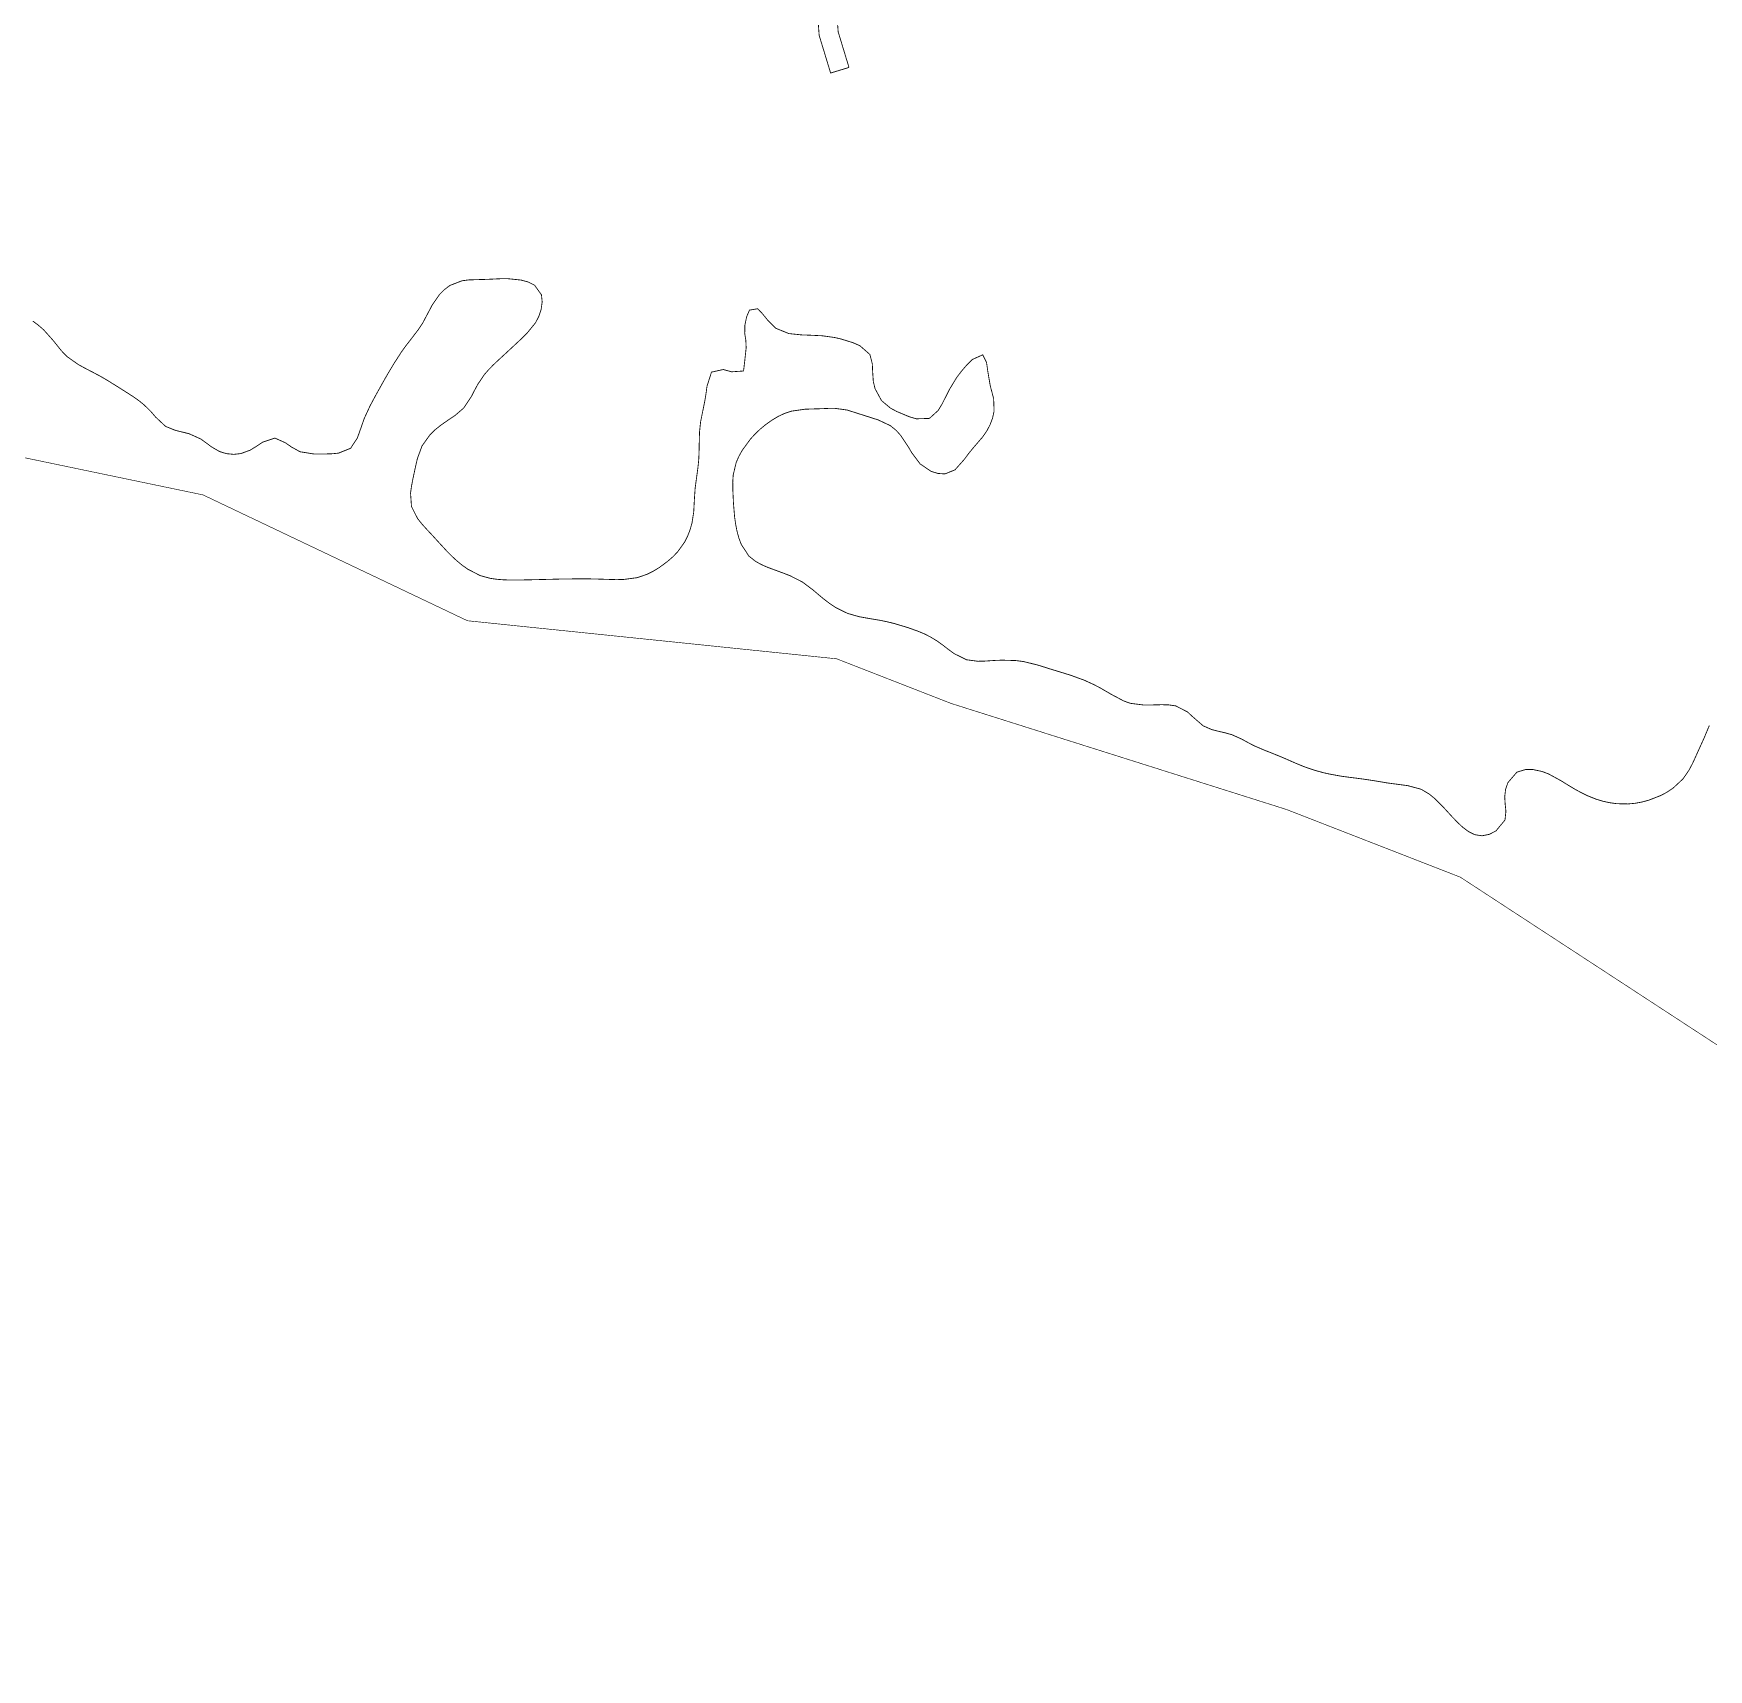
# Model space of a CAD drawing. Extents: x 205150 to 206910, y 4858726 to 4860849.
# Drawn here: x 206049.1 to 206411.2, y 4858737.3 to 4859091 of the extents above; entities that cross this region are included whole.
import ezdxf

# ---------------------------------------------------------------- set-up
doc = ezdxf.new("R2010")
doc.units = 0
doc.header["$LTSCALE"] = 1.5
doc.header["$MEASUREMENT"] = 0
doc.linetypes.add('PHANTOMX2', pattern=[5, 2.5, -0.5, 0.5, -0.5, 0.5, -0.5])
for name, color, linetype in [('HD-CURSO-PERENE', 170, 'CONTINUOUS'), ('LM-LIM-SETOR-FISCAL', 7, 'CONTINUOUS'), ('SV-RUA-NAO-PAV-S-GUIA-C-GUIA', 7, 'CONTINUOUS')]:
    doc.layers.add(name, color=color, linetype=linetype)
doc.linetypes.add('Limite', pattern='A,20,-3,[130,ltypeshp.shx,S=6.35,R=0,X=0,Y=0],-3,20', length=46)

msp = doc.modelspace()

# ---------------------------------------------------------------- linework, layer by layer
at = {"layer": 'HD-CURSO-PERENE', "const_width": 0.18, "flags": 128}
msp.add_lwpolyline([(206411.43, 4858941.38), (206410.27, 4858938.62), (206409.03, 4858935.89), (206408.35, 4858934.38), (206407.71, 4858933), (206407, 4858931.68), (206405.75, 4858929.86), (206403.56, 4858927.82), (206402.3, 4858926.98), (206400.95, 4858926.26), (206398.32, 4858925.23), (206396.85, 4858924.84), (206395.37, 4858924.57), (206393.88, 4858924.43), (206391.41, 4858924.48), (206389.91, 4858924.69), (206388.44, 4858925.01), (206386.99, 4858925.44), (206384.95, 4858926.26), (206383.61, 4858926.93), (206382.29, 4858927.66), (206381, 4858928.43), (206379.34, 4858929.46), (206376.72, 4858930.89), (206375.29, 4858931.44), (206373.32, 4858931.86), (206371.75, 4858931.88), (206369.82, 4858931.3), (206367.88, 4858929.04), (206367.37, 4858927.52), (206367.19, 4858925.96), (206367.29, 4858924.38), (206367.45, 4858922.86), (206367.25, 4858920.95), (206365.29, 4858918.59), (206363.84, 4858917.85), (206362.29, 4858917.54), (206360.73, 4858917.78), (206359.37, 4858918.44), (206358.11, 4858919.39), (206356.96, 4858920.47), (206355.79, 4858921.69), (206353.78, 4858923.88), (206352.06, 4858925.59), (206350.88, 4858926.56), (206349.12, 4858927.6), (206346.25, 4858928.38), (206344.74, 4858928.58), (206341.85, 4858928.96), (206338.9, 4858929.46), (206336.41, 4858929.83), (206333.43, 4858930.21), (206331.94, 4858930.41), (206329.6, 4858930.83), (206328.13, 4858931.15), (206326.68, 4858931.54), (206325.24, 4858931.98), (206323.83, 4858932.48), (206321.97, 4858933.24), (206319.22, 4858934.45), (206316.77, 4858935.45), (206315.37, 4858935.99), (206312.94, 4858937.04), (206311.61, 4858937.74), (206310.29, 4858938.46), (206308.22, 4858939.39), (206306.76, 4858939.8), (206305.27, 4858940.14), (206303.81, 4858940.52), (206301.99, 4858941.32), (206299.7, 4858943.3), (206298.59, 4858944.33), (206296.07, 4858945.62), (206294.58, 4858945.84), (206293.03, 4858945.88), (206290.68, 4858945.82), (206289.16, 4858945.81), (206286.24, 4858946.18), (206284.8, 4858946.7), (206282.13, 4858948.12), (206279.68, 4858949.54), (206278.35, 4858950.23), (206276.26, 4858951.19), (206273.45, 4858952.21), (206272.02, 4858952.66), (206270.58, 4858953.1), (206269.14, 4858953.54), (206267.49, 4858954.06), (206266.05, 4858954.5), (206263.15, 4858955.21), (206261.49, 4858955.42), (206258.5, 4858955.51), (206256.98, 4858955.45), (206254.82, 4858955.31), (206253.29, 4858955.27), (206250.81, 4858955.6), (206248.2, 4858956.9), (206246.96, 4858957.79), (206245.74, 4858958.74), (206244.49, 4858959.64), (206243.06, 4858960.51), (206241.72, 4858961.19), (206240.33, 4858961.77), (206238.12, 4858962.56), (206235.25, 4858963.42), (206233.79, 4858963.78), (206232.32, 4858964.09), (206230.56, 4858964.39), (206229.07, 4858964.64), (206227.59, 4858964.91), (206225.13, 4858965.61), (206222.46, 4858966.94), (206221.2, 4858967.79), (206219.99, 4858968.71), (206218.82, 4858969.68), (206217.68, 4858970.66), (206215.34, 4858972.41), (206212.7, 4858973.75), (206211.3, 4858974.3), (206209.86, 4858974.83), (206207.95, 4858975.53), (206206.54, 4858976.14), (206205.22, 4858976.87), (206203.77, 4858978.03), (206202.15, 4858980.49), (206201.61, 4858981.92), (206201.2, 4858983.43), (206200.91, 4858984.96), (206200.68, 4858986.57), (206200.44, 4858989.54), (206200.3, 4858992.52), (206200.29, 4858994.03), (206200.39, 4858995.53), (206201.01, 4858998.16), (206201.6, 4858999.54), (206202.34, 4859000.87), (206204.1, 4859003.28), (206205.11, 4859004.39), (206206.2, 4859005.43), (206207.36, 4859006.39), (206208.76, 4859007.39), (206210.06, 4859008.17), (206211.42, 4859008.82), (206212.94, 4859009.33), (206215.88, 4859009.75), (206217.39, 4859009.81), (206218.91, 4859009.85), (206220.9, 4859009.93), (206222.4, 4859009.94), (206225.04, 4859009.58), (206227.91, 4859008.66), (206230.24, 4859007.92), (206231.69, 4859007.46), (206234.38, 4859006.2), (206235.61, 4859005.19), (206236.62, 4859004.07), (206238.24, 4859001.63), (206239.01, 4859000.33), (206240.8, 4858997.94), (206243.12, 4858996.35), (206244.65, 4858995.87), (206246.17, 4858995.77), (206248.34, 4858996.65), (206250.38, 4858998.95), (206251.33, 4859000.23), (206252.33, 4859001.45), (206254.27, 4859003.7), (206255.19, 4859005.01), (206255.91, 4859006.37), (206256.46, 4859007.83), (206256.79, 4859009.31), (206256.7, 4859012.02), (206255.95, 4859014.88), (206255.41, 4859018.11), (206255.16, 4859019.86), (206254.34, 4859021.52), (206252.12, 4859020.52), (206250.81, 4859019.22), (206249.73, 4859017.96), (206248.72, 4859016.63), (206247.21, 4859014.15), (206246.25, 4859012.27), (206245.53, 4859010.85), (206244.7, 4859009.48), (206242.81, 4859007.77), (206239.97, 4859007.68), (206238.41, 4859008.15), (206235.73, 4859009.27), (206234.39, 4859009.99), (206232.46, 4859011.61), (206231.05, 4859014.21), (206230.68, 4859015.73), (206230.53, 4859017.99), (206230.47, 4859019.55), (206229.94, 4859021.59), (206227.77, 4859023.49), (206226.29, 4859024.13), (206223.75, 4859024.93), (206222.29, 4859025.26), (206219.68, 4859025.63), (206216.69, 4859025.77), (206215.18, 4859025.82), (206212.41, 4859026.11), (206209.61, 4859027.25), (206207.87, 4859028.97), (206206.73, 4859030.38), (206205.69, 4859031.48), (206203.91, 4859031.18), (206203.29, 4859029.74), (206202.92, 4859027.93), (206202.88, 4859026.15), (206203.12, 4859024.64), (206203.19, 4859023.01), (206202.86, 4859019.99), (206202.63, 4859018.02), (206200.05, 4859017.84), (206198.24, 4859018.34), (206195.69, 4859017.77), (206194.72, 4859014.7), (206194.49, 4859012.97), (206194.21, 4859011.32), (206193.9, 4859009.82), (206193.34, 4859007.03), (206193.1, 4859004.75), (206193.03, 4859001.75), (206193, 4859000.22), (206192.93, 4858998.7), (206192.76, 4858997.13), (206192.56, 4858995.64), (206192.16, 4858992.67), (206192.01, 4858990.52), (206191.85, 4858987.52), (206191.49, 4858985.21), (206191.08, 4858983.74), (206190.54, 4858982.33), (206189.85, 4858980.98), (206188.38, 4858978.93), (206187.34, 4858977.85), (206186.2, 4858976.86), (206184.4, 4858975.53), (206183.1, 4858974.74), (206181.75, 4858974.07), (206179.63, 4858973.34), (206176.68, 4858972.95), (206175.17, 4858972.92), (206173.65, 4858972.96), (206170.77, 4858973.05), (206169.27, 4858973.08), (206166.28, 4858973.08), (206164.38, 4858973.06), (206162.88, 4858973.04), (206161.38, 4858973), (206158.49, 4858972.93), (206155.49, 4858972.86), (206153.98, 4858972.84), (206152.41, 4858972.83), (206150.88, 4858972.87), (206149.37, 4858972.98), (206147.88, 4858973.19), (206145.67, 4858973.8), (206143.01, 4858975.17), (206141.77, 4858976.05), (206140.6, 4858977.02), (206139.49, 4858978.05), (206138.36, 4858979.2), (206136.35, 4858981.39), (206135.32, 4858982.52), (206134.14, 4858983.78), (206133.09, 4858984.94), (206132.14, 4858986.14), (206130.83, 4858988.73), (206130.63, 4858991.64), (206130.84, 4858993.15), (206131.14, 4858994.69), (206131.76, 4858997.58), (206132.1, 4858999.06), (206133.11, 4859001.82), (206134.85, 4859004.25), (206135.94, 4859005.31), (206137.14, 4859006.28), (206138.99, 4859007.56), (206140.25, 4859008.41), (206142.12, 4859010.01), (206143.76, 4859012.47), (206144.46, 4859013.82), (206145.18, 4859015.16), (206146.53, 4859017.17), (206147.51, 4859018.3), (206148.57, 4859019.38), (206149.66, 4859020.41), (206151.15, 4859021.78), (206152.25, 4859022.8), (206154.44, 4859024.84), (206155.75, 4859026.12), (206157.64, 4859028.43), (206158.36, 4859029.81), (206158.87, 4859031.37), (206159.09, 4859032.97), (206158.93, 4859034.49), (206157.44, 4859036.57), (206156.08, 4859037.25), (206154.52, 4859037.68), (206151.66, 4859037.97), (206150.16, 4859037.97), (206147.21, 4859037.83), (206144.75, 4859037.76), (206143.23, 4859037.71), (206141.74, 4859037.52), (206139.14, 4859036.51), (206137.93, 4859035.6), (206136.85, 4859034.5), (206135.32, 4859032.29), (206134.62, 4859030.96), (206133.22, 4859028.32), (206132.37, 4859027.04), (206130.54, 4859024.65), (206129.61, 4859023.46), (206128.68, 4859022.16), (206127.05, 4859019.64), (206125.79, 4859017.54), (206125.04, 4859016.24), (206124.31, 4859014.93), (206123.28, 4859013.09), (206121.88, 4859010.49), (206120.62, 4859007.76), (206119.66, 4859005.02), (206119.13, 4859003.53), (206117.67, 4859001.31), (206115.05, 4859000.26), (206113.46, 4859000.11), (206111.83, 4859000.08), (206109.67, 4859000.09), (206106.75, 4859000.56), (206104.88, 4859001.59), (206103.56, 4859002.51), (206101.29, 4859003.52), (206098.7, 4859002.65), (206097.35, 4859001.76), (206095.94, 4859000.9), (206093.92, 4859000.16), (206092.37, 4859000), (206090.84, 4859000.15), (206089.39, 4859000.59), (206087.69, 4859001.55), (206086.48, 4859002.45), (206085.26, 4859003.33), (206082.77, 4859004.45), (206081.29, 4859004.82), (206079.8, 4859005.18), (206077.66, 4859006.05), (206075.5, 4859008.07), (206074.5, 4859009.24), (206073.01, 4859010.71), (206071.84, 4859011.65), (206070.61, 4859012.51), (206069.35, 4859013.32), (206067.4, 4859014.56), (206064.85, 4859016.14), (206063.55, 4859016.89), (206061.47, 4859017.99), (206060.12, 4859018.69), (206058.79, 4859019.42), (206056.37, 4859021.13), (206055.19, 4859022.34), (206053.31, 4859024.68), (206051.31, 4859026.92), (206050.17, 4859027.91), (206048.96, 4859028.81)], dxfattribs=at)
at = {"layer": 'LM-LIM-SETOR-FISCAL', "linetype": 'Limite', "ltscale": 0.1, "const_width": 0.13, "flags": 128}
msp.add_lwpolyline([(205319.29, 4860270.52), (205308.71, 4860256.67), (205305.78, 4860258.84), (205287.54, 4860237.69), (205276.64, 4860225.85), (205246.75, 4860195.21), (205217.93, 4860166.62), (205205.07, 4860154.22), (205154.16, 4860103.62), (205198.33, 4860053.28), (205217.33, 4860073.87), (205228.31, 4860086.13), (205238.29, 4860095.9), (205249.21, 4860104.33), (205257.45, 4860109.18), (205264.02, 4860112.21), (205279.18, 4860117.77), (205286.26, 4860119.79), (205298.64, 4860121.61), (205309.27, 4860122.88), (205318.87, 4860123.38), (205330.48, 4860123.39), (205348.91, 4860120.43), (205359.29, 4860117.56), (205368.87, 4860113.52), (205387.79, 4860104.36), (205416.55, 4860084.92), (205427.35, 4860072.78), (205437.08, 4860059.62), (205479.77, 4859996.22), (205490.09, 4859981.19), (205507.28, 4859955.95), (205301.82, 4859758.53), (205304.27, 4859754.35), (205308.51, 4859743.48), (205314.17, 4859730.07), (205319.34, 4859714.73), (205318.69, 4859702.13), (205317.26, 4859690.64), (205315.74, 4859682.13), (205314.47, 4859670.89), (205312.89, 4859663.45), (205309.4, 4859652.21), (205307.5, 4859644.78), (205307.82, 4859635.75), (205310.04, 4859627.84), (205314.31, 4859618.34), (205319.85, 4859606.63), (205326.97, 4859596.97), (205332.19, 4859589.73), (205339.8, 4859581.22), (205346.76, 4859572.51), (205354, 4859559.81), (205353.39, 4859552.98), (205353.27, 4859547.01), (205355.22, 4859540.43), (205360.95, 4859533.08), (205371.88, 4859519.43), (205377.63, 4859512.44), (205385.79, 4859503.96), (205396.46, 4859500.67), (205404.7, 4859492.02), (205412.93, 4859478.57), (205420.22, 4859461.9), (205423.63, 4859449.31), (205425.2, 4859433.83), (205427.41, 4859417.81), (205434.87, 4859380.22), (205437.8, 4859372.3), (205447.24, 4859361.81), (205453.54, 4859349.48), (205459.05, 4859329.54), (205466.92, 4859311.43), (205476.36, 4859294.25), (205487.12, 4859281.65), (205492.89, 4859272.47), (205496.57, 4859259.35), (205503.39, 4859250.69), (205510.74, 4859242.04), (205513.88, 4859233.64), (205518.87, 4859225.77), (205525.3, 4859218.82), (205532.12, 4859213.83), (205535.79, 4859207.8), (205538.94, 4859201.5), (205542.88, 4859195.99), (205547.34, 4859189.96), (205548.12, 4859187.59), (205557.31, 4859181.03), (205563.87, 4859170.28), (205572.52, 4859159), (205575.67, 4859152.83), (205573.49, 4859146.26), (205574.41, 4859107.72), (205574.1, 4859102.45), (205570.43, 4859091.7), (205564.13, 4859081.46), (205558.88, 4859071.49), (205553.9, 4859063.1), (205553.9, 4859053.65), (205550.78, 4858995.23), (205582.12, 4858999.84), (205643.48, 4859000.72), (205662.02, 4859003.54), (205723.44, 4859017.98), (205780.86, 4859021.75), (205796.46, 4859023.04), (205822.25, 4859018.37), (205884.61, 4859012.81), (205949.14, 4859010.7), (206010.04, 4859007.01), (206085.77, 4858991.23), (206142.93, 4858964.03), (206222.76, 4858955.8), (206247.48, 4858946.16), (206320.03, 4858923.22), (206357.59, 4858908.6), (206441.35, 4858853.88), (206472.45, 4858825.54), (206535.38, 4858773.37), (206582.46, 4858737.4), (206654.71, 4858791.02), (206678.45, 4858818.8), (206712.51, 4858857.69), (206744.07, 4858897.64), (206751.69, 4858909.49), (206759.23, 4858922.23), (206766.2, 4858935.79), (206774.68, 4858954.45), (206780.86, 4858969.77), (206787.32, 4858989.53), (206795.67, 4859017.91), (206801.34, 4859037.45), (206804.81, 4859048.55), (206810.21, 4859067.25), (206818.72, 4859096.7), (206836.07, 4859155.15), (206846.57, 4859191.69), (206849.26, 4859199.97), (206857.1, 4859228.87), (206879.44, 4859306.63), (206888.86, 4859339.28), (206892.9, 4859355.31), (206898.05, 4859377.14), (206902.33, 4859396.65), (206903.66, 4859403.73), (206904.19, 4859408.48), (206905.69, 4859418.05), (206906.56, 4859427.57), (206907.69, 4859436.73), (206908.51, 4859451.61), (206908.98, 4859469.92), (206908.88, 4859478.27), (206909.31, 4859486.41), (206909.8, 4859503.75), (206908.06, 4859522.53), (206905.79, 4859539.89), (206902.11, 4859560.26), (206898.96, 4859576.34), (206897.7, 4859582.09), (206890.37, 4859608.85), (206880.35, 4859645.11), (206869.65, 4859680.81), (206865.82, 4859696.97), (206853.5, 4859740.64), (206829.42, 4859824.64), (206821, 4859851.39), (206812.97, 4859883.79), (206808.11, 4859900.23), (206792.3, 4859957.48), (206787.8, 4859976.76), (206777.66, 4860010.06), (206765, 4860051.58), (206755.54, 4860085.7), (206750.68, 4860101.63), (206741.17, 4860125.56), (206733.16, 4860141.6), (206724.53, 4860155.76), (206720.58, 4860162.18), (206711.45, 4860176.18), (206701.64, 4860187.46), (206699.72, 4860189.66), (206688, 4860201.91), (206676.62, 4860211.53), (206661.73, 4860222.42), (206647.52, 4860230.3), (206635.25, 4860235.79), (206614.85, 4860243.29), (206606.14, 4860245.65), (206597.68, 4860248), (206583.47, 4860251.01), (206568.95, 4860253.89), (206555.52, 4860256.25), (206536.42, 4860258.75), (206515.07, 4860261.46), (206491.2, 4860264.62), (206461.18, 4860268.88), (206439.8, 4860271.78), (206410.63, 4860276.21), (206388.16, 4860279.36), (206368.66, 4860282.7), (206354.57, 4860286.28), (206341.8, 4860291.58), (206328.08, 4860297.72), (206312.52, 4860304.06), (206285.44, 4860316.18), (206266.75, 4860326.61), (206251.28, 4860335.83), (206233.37, 4860347.73), (206203.78, 4860369), (206190.98, 4860381.36), (206176.1, 4860393.77), (206148.73, 4860420.73), (206131.72, 4860438.15), (206119.93, 4860450.72), (206096.07, 4860474.64), (206079.22, 4860491.32), (206053.65, 4860516.64), (206024.02, 4860544.98), (206003.48, 4860565.32), (205982.61, 4860587.19), (205969.68, 4860601.5), (205947.41, 4860624.23), (205941.47, 4860630.27), (205933.71, 4860637.54), (205921.87, 4860648.63), (205904.16, 4860665.5), (205891.55, 4860678.66), (205883.32, 4860686.89), (205866.07, 4860704.91), (205856.37, 4860714.35), (205825.17, 4860745.55), (205813.99, 4860756.84), (205803.22, 4860767.55), (205796.49, 4860774.25), (205790.73, 4860779.92), (205778.11, 4860792.25), (205767.26, 4860803.09), (205754.34, 4860816.31), (205748.7, 4860822.1), (205743.2, 4860827.74), (205737.56, 4860833.24), (205728.8, 4860841.85), (205722.27, 4860848.82), (205716.69, 4860834.76), (205683.28, 4860785.15), (205648.13, 4860731.52), (205621.03, 4860690.19), (205590.06, 4860643.83), (205580.55, 4860630.3), (205567.6, 4860611.82), (205565.6, 4860608.82), (205469.79, 4860465.73), (205420.74, 4860392.29), (205335.67, 4860262.2), (205321.6, 4860273.55)], close=True, dxfattribs=at)
at = {"layer": 'SV-RUA-NAO-PAV-S-GUIA-C-GUIA', "linetype": 'PHANTOMX2', "const_width": 0.18, "flags": 128}
for points in [[(206217.76, 4859195.45), (206222.77, 4859183.69), (206225.21, 4859176.75), (206227.31, 4859169.61), (206228.92, 4859160.99), (206228.62, 4859150.25), (206225.8, 4859139.51), (206223.64, 4859134.77), (206221.13, 4859129.72), (206219.18, 4859121.28), (206217.88, 4859106.27), (206218.97, 4859090.58), (206221.45, 4859082.43), (206225.42, 4859083.64)], [(206223.09, 4859192.92), (206226.63, 4859185.22), (206229.17, 4859178.03), (206231.36, 4859170.58), (206233.08, 4859161.32), (206232.76, 4859149.66), (206229.73, 4859138.11), (206227.19, 4859132.54), (206224.5, 4859128.32), (206223.31, 4859120.87), (206222.04, 4859106.24), (206223.08, 4859091.34), (206225.42, 4859083.64)]]:
    msp.add_lwpolyline(points, dxfattribs=at)

doc.saveas('drawing.dxf')
